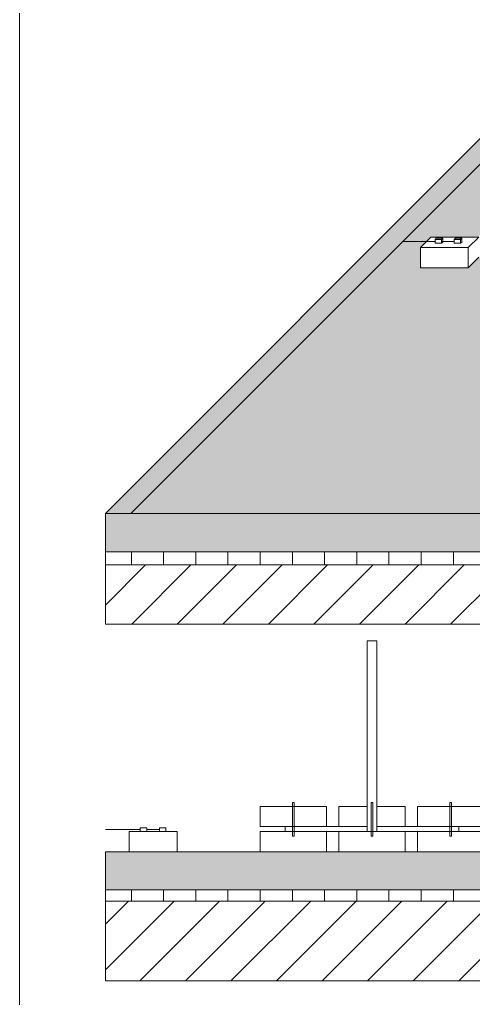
# Model space of a CAD drawing. Extents: x -1132 to 613, y -233 to 616.
# Drawn here: x 202.6 to 244.9, y 0 to 91.1 of the extents above; entities that cross this region are included whole.
import ezdxf
from ezdxf.lldxf.tags import DXFTag

# ---------------------------------------------------------------- set-up
doc = ezdxf.new("R2010")
doc.units = 0
doc.layers.get('0').update_dxf_attribs({"lineweight": 13})
for name, color, linetype, lineweight, true_color in [('Boden 8.OG', 7, 'Continuous', 13, 0xc0c0c0), ('Bodenplatten', 9, 'Continuous', 13, 0x808080), ('EL01_WAN_Blitzschutz_kuenstliche_Leiter', 1, 'Continuous', 13, 0xff0000), ('EL01_WAN_Fangleitungen bestehend Kün', 1, 'Continuous', 13, 0xff0000), ('EL01_WAN_Geometrie', 3, 'Continuous', 13, 0x00ff00), ('Erde Kies Gestein', 9, 'Continuous', 13, 0x808080), ('Isolation Boden 8.OG', 7, 'Continuous', 13, 0x00e500)]:
    doc.layers.add(name, color=color, linetype=linetype, lineweight=lineweight, true_color=true_color)
doc.layers.add('EL01_WAN_Dachleiterstütze', color=7, linetype='Continuous', lineweight=13)
tags = doc.linetypes.add('fein_strichliert', pattern=[4, 1, -2, 1]).pattern_tags.tags
tags[8:9] = [DXFTag(74, 4), DXFTag(75, 0), DXFTag(340, '0'), DXFTag(46, 0.0), DXFTag(50, 0.0), DXFTag(44, 0.0), DXFTag(45, 0.0)]
tags[6:7] = [DXFTag(74, 4), DXFTag(75, 0), DXFTag(340, '0'), DXFTag(46, 0.0), DXFTag(50, 0.0), DXFTag(44, 0.0), DXFTag(45, 0.0)]
tags[4:5] = [DXFTag(74, 4), DXFTag(75, 0), DXFTag(340, '0'), DXFTag(46, 0.0), DXFTag(50, 0.0), DXFTag(44, 0.0), DXFTag(45, 0.0)]

# ---------------------------------------------------------------- blocks, each defined once
blk = doc.blocks.new('Polygon-A0UJ2EAKXE', base_point=(239.925, 68.009))
at = {"color": 0, "linetype": 'ByBlock', "lineweight": -2, "ltscale": 0.13}
for p, q in [((239.925, 68.009), (239.925, 69.885)), ((239.925, 69.885), (244.374, 69.885)), ((244.374, 69.885), (244.374, 68.009)), ((244.374, 68.009), (239.925, 68.009))]:
    blk.add_line(p, q, dxfattribs=at)
blk = doc.blocks.new('Schraffur-A0UJ2EASXE', base_point=(210.577, 34.845))
at = {"color": 0, "lineweight": -2}
for p, q in [((210.577, 36.629), (214.31, 40.362)), ((213.036, 34.845), (218.553, 40.362)), ((217.279, 34.845), (222.795, 40.362)), ((221.521, 34.845), (227.038, 40.362)), ((225.764, 34.845), (231.281, 40.362)), ((230.007, 34.845), (235.523, 40.362)), ((234.249, 34.845), (239.766, 40.362)), ((238.492, 34.845), (244.009, 40.362)), ((242.735, 34.845), (248.251, 40.362))]:
    blk.add_line(p, q, dxfattribs=at)
blk = doc.blocks.new('Polygon-A0UJ2EAYXE', base_point=(210.577, 41.584))
at = {"color": 0, "linetype": 'ByBlock', "lineweight": -2, "ltscale": 0.13}
for p, q in [((210.577, 45.139), (210.577, 41.584)), ((210.577, 45.139), (318.013, 45.139)), ((210.577, 41.584), (318.013, 41.584))]:
    blk.add_line(p, q, dxfattribs=at)
blk = doc.blocks.new('Polygon-A0UJ2EB0XE', base_point=(210.577, 9.087))
at = {"color": 0, "linetype": 'ByBlock', "lineweight": -2, "ltscale": 0.13}
for p, q in [((210.577, 9.087), (210.577, 10.118)), ((210.577, 10.118), (336.159, 10.118)), ((336.159, 9.087), (210.577, 9.087))]:
    blk.add_line(p, q, dxfattribs=at)
blk = doc.blocks.new('Schraffur-A0UJ2EB4XE', base_point=(210.577, 41.584))
at = {"linetype": 'ByBlock', "lineweight": -2, "ltscale": 0.13}
blk.add_hatch(color=0, dxfattribs=at).paths.add_polyline_path([(210.577, 45.139), (318.013, 45.139), (363.865, 90.99), (363.865, 87.436), (318.013, 41.584), (210.577, 41.584)])
blk = doc.blocks.new('Polygon-A0UJ2EBMXE', base_point=(210.577, 34.845))
at = {"color": 0, "linetype": 'ByBlock', "lineweight": -2, "ltscale": 0.13}
for p, q in [((210.577, 40.362), (210.577, 34.845)), ((318.013, 40.362), (210.577, 40.362)), ((210.577, 34.845), (318.013, 34.845))]:
    blk.add_line(p, q, dxfattribs=at)
blk = doc.blocks.new('Schraffur-A0UJ2EBOXE', base_point=(213, 40.362))
at = {"color": 0, "lineweight": -2}
for p, q in [((213, 40.362), (213, 41.584)), ((216, 40.362), (216, 41.584)), ((219, 40.362), (219, 41.584)), ((222, 40.362), (222, 41.584)), ((225, 40.362), (225, 41.584)), ((228, 40.362), (228, 41.584)), ((231, 40.362), (231, 41.584)), ((234, 40.362), (234, 41.584)), ((237, 40.362), (237, 41.584)), ((240, 40.362), (240, 41.584)), ((243, 40.362), (243, 41.584))]:
    blk.add_line(p, q, dxfattribs=at)
blk = doc.blocks.new('Polygon-A0UJ2EBWXE', base_point=(212.802, 13.672))
at = {"color": 0, "linetype": 'ByBlock', "lineweight": -2, "ltscale": 0.13}
for p, q in [((217.251, 15.549), (212.802, 15.549)), ((212.802, 15.549), (212.802, 13.672)), ((217.251, 13.672), (217.251, 15.549)), ((212.802, 13.672), (217.251, 13.672))]:
    blk.add_line(p, q, dxfattribs=at)
blk = doc.blocks.new('Polygon-A0UJ2ECAXE', base_point=(210.577, 10.118))
at = {"color": 0, "linetype": 'ByBlock', "lineweight": -2, "ltscale": 0.13}
for p, q in [((210.577, 10.118), (210.577, 13.672)), ((210.577, 13.672), (336.159, 13.672)), ((336.159, 10.118), (210.577, 10.118))]:
    blk.add_line(p, q, dxfattribs=at)
blk = doc.blocks.new('Polygon-A0UJ2ED4XE', base_point=(235.344, 15.123))
at = {"color": 0, "linetype": 'ByBlock', "lineweight": -2, "ltscale": 0.13}
for p, q in [((235.344, 15.123), (235.344, 18.259)), ((235.344, 18.259), (235.488, 18.259)), ((235.488, 18.259), (235.488, 15.123)), ((235.488, 15.123), (235.344, 15.123))]:
    blk.add_line(p, q, dxfattribs=at)
blk = doc.blocks.new('Polygon-A0UJ2EDEXE', base_point=(234.958, 15.549))
at = {"color": 0, "linetype": 'ByBlock', "lineweight": -2, "ltscale": 0.13}
for p, q in [((234.958, 15.549), (234.958, 33.302)), ((234.958, 33.302), (235.875, 33.302)), ((235.875, 33.302), (235.875, 15.549)), ((235.875, 15.549), (234.958, 15.549))]:
    blk.add_line(p, q, dxfattribs=at)
blk = doc.blocks.new('Polygon-A0UJ2EE8XE', base_point=(235.875, 16.014))
at = {"color": 0, "linetype": 'ByBlock', "lineweight": -2, "ltscale": 0.13}
for p, q in [((235.875, 17.89), (238.502, 17.89)), ((235.875, 16.014), (235.875, 17.89)), ((238.502, 17.89), (238.502, 16.014)), ((238.502, 16.014), (235.875, 16.014))]:
    blk.add_line(p, q, dxfattribs=at)
blk = doc.blocks.new('Polygon-A0UJ2EECXE', base_point=(210.577, 1.661))
at = {"color": 0, "linetype": 'ByBlock', "lineweight": -2, "ltscale": 0.13}
for p, q in [((210.577, 1.661), (210.577, 9.087)), ((210.577, 9.087), (336.159, 9.087)), ((336.159, 1.661), (210.577, 1.661))]:
    blk.add_line(p, q, dxfattribs=at)
blk = doc.blocks.new('Polygon-A0UJ2EEIXE', base_point=(228.014, 15.123))
at = {"color": 0, "linetype": 'ByBlock', "lineweight": -2, "ltscale": 0.13}
for p, q in [((228.014, 15.123), (228.014, 17.89)), ((228.014, 17.89), (228.158, 17.89)), ((228.158, 17.89), (228.158, 15.123)), ((228.014, 15.123), (228.158, 15.123))]:
    blk.add_line(p, q, dxfattribs=at)
blk = doc.blocks.new('Polygon-A0UJ2EEKXE', base_point=(232.331, 16.014))
at = {"color": 0, "linetype": 'ByBlock', "lineweight": -2, "ltscale": 0.13}
for p, q in [((232.331, 17.89), (234.958, 17.89)), ((232.331, 16.014), (232.331, 17.89)), ((234.958, 17.89), (234.958, 16.014)), ((234.958, 16.014), (232.331, 16.014))]:
    blk.add_line(p, q, dxfattribs=at)
blk = doc.blocks.new('Polygon-A0UJ2EEOXE', base_point=(202.58, -124.511))
at = {"color": 0, "linetype": 'ByBlock', "lineweight": -2, "ltscale": 0.13}
blk.add_line((202.58, -124.511), (202.58, 108.035), dxfattribs=at)
blk = doc.blocks.new('Polygon-A0UJ2EEUXE', base_point=(242.675, 15.123))
at = {"color": 0, "linetype": 'ByBlock', "lineweight": -2, "ltscale": 0.13}
for p, q in [((242.675, 15.123), (242.675, 17.89)), ((242.675, 17.89), (242.819, 17.89)), ((242.819, 17.89), (242.819, 15.123)), ((242.675, 15.123), (242.819, 15.123))]:
    blk.add_line(p, q, dxfattribs=at)
blk = doc.blocks.new('Polygon-A0UJ2EFCXE', base_point=(227.328, 15.549))
at = {"color": 0, "linetype": 'ByBlock', "lineweight": -2, "ltscale": 0.13}
for p, q in [((227.328, 16.014), (234.958, 16.014)), ((227.328, 15.549), (227.328, 16.014)), ((234.958, 15.549), (227.328, 15.549)), ((234.958, 15.549), (234.958, 16.014))]:
    blk.add_line(p, q, dxfattribs=at)
blk = doc.blocks.new('Polygon-A0UJ2EFQXE', base_point=(239.661, 13.672))
at = {"color": 0, "linetype": 'ByBlock', "lineweight": -2, "ltscale": 0.13}
for p, q in [((239.661, 13.672), (239.661, 15.549)), ((239.661, 15.549), (245.832, 15.549)), ((245.832, 15.549), (245.832, 13.672)), ((245.832, 13.672), (239.661, 13.672))]:
    blk.add_line(p, q, dxfattribs=at)
blk = doc.blocks.new('Polygon-A0UJ2EG0XE', base_point=(213.833, 15.549))
at = {"color": 0, "linetype": 'ByBlock', "lineweight": -2, "ltscale": 0.13}
for p, q in [((213.833, 15.912), (214.43, 15.912)), ((213.833, 15.549), (213.833, 15.912)), ((214.43, 15.549), (213.833, 15.549)), ((214.43, 15.912), (214.43, 15.549))]:
    blk.add_line(p, q, dxfattribs=at)
blk = doc.blocks.new('Polygon-A0UJ2EG2XE', base_point=(232.331, 13.672))
at = {"color": 0, "linetype": 'ByBlock', "lineweight": -2, "ltscale": 0.13}
for p, q in [((232.331, 13.672), (232.331, 15.549)), ((232.331, 15.549), (238.502, 15.549)), ((238.502, 15.549), (238.502, 13.672)), ((238.502, 13.672), (232.331, 13.672))]:
    blk.add_line(p, q, dxfattribs=at)
blk = doc.blocks.new('Schraffur-A0UJ2EH6XE', base_point=(210.577, 1.661))
at = {"color": 0, "lineweight": -2}
for p, q in [((210.577, 2.688), (216.976, 9.087)), ((210.577, 6.93), (212.734, 9.087)), ((213.793, 1.661), (221.219, 9.087)), ((218.036, 1.661), (225.462, 9.087)), ((222.278, 1.661), (229.704, 9.087)), ((226.521, 1.661), (233.947, 9.087)), ((230.764, 1.661), (238.19, 9.087)), ((235.006, 1.661), (242.432, 9.087)), ((239.249, 1.661), (246.675, 9.087)), ((243.492, 1.661), (250.917, 9.087))]:
    blk.add_line(p, q, dxfattribs=at)
blk = doc.blocks.new('Polygon-A0UJ2EHCXE', base_point=(210.577, 40.362))
at = {"color": 0, "linetype": 'ByBlock', "lineweight": -2, "ltscale": 0.13}
for p, q in [((210.577, 41.584), (210.577, 40.362)), ((318.013, 41.584), (210.577, 41.584)), ((210.577, 40.362), (318.013, 40.362))]:
    blk.add_line(p, q, dxfattribs=at)
blk = doc.blocks.new('Polygon-A0UJ2EHMXE', base_point=(225, 16.014))
at = {"color": 0, "linetype": 'ByBlock', "lineweight": -2, "ltscale": 0.13}
for p, q in [((225, 16.014), (225, 17.89)), ((225, 17.89), (231.171, 17.89)), ((231.171, 17.89), (231.171, 16.014)), ((231.171, 16.014), (225, 16.014))]:
    blk.add_line(p, q, dxfattribs=at)
blk = doc.blocks.new('Polygon-A0UJ2EHWXE', base_point=(228.014, 17.89))
at = {"color": 0, "linetype": 'ByBlock', "lineweight": -2, "ltscale": 0.13}
for p, q in [((228.014, 17.89), (228.014, 18.259)), ((228.158, 18.259), (228.014, 18.259)), ((228.158, 18.259), (228.158, 17.89)), ((228.158, 17.89), (228.014, 17.89))]:
    blk.add_line(p, q, dxfattribs=at)
blk = doc.blocks.new('Polygon-A0UJ2EI2XE', base_point=(225, 13.672))
at = {"color": 0, "linetype": 'ByBlock', "lineweight": -2, "ltscale": 0.13}
for p, q in [((225, 13.672), (225, 15.549)), ((225, 15.549), (231.171, 15.549)), ((231.171, 15.549), (231.171, 13.672)), ((231.171, 13.672), (225, 13.672))]:
    blk.add_line(p, q, dxfattribs=at)
blk = doc.blocks.new('Schraffur-A0UJ2EI4XE', base_point=(210.577, 45.139))
at = {"color": 0, "linetype": 'ByBlock', "lineweight": -2, "ltscale": 0.13}
for points in [[(256.428, 90.99), (239.925, 69.885), (210.577, 45.139)], [(240.908, 70.868), (256.428, 90.99), (239.925, 69.885)], [(245.357, 70.868), (240.908, 70.868), (256.428, 90.99)], [(239.925, 69.885), (210.577, 45.139), (239.925, 68.009)], [(318.013, 45.139), (244.374, 68.009), (245.357, 68.991)], [(318.013, 45.139), (210.577, 45.139), (239.925, 68.009)], [(318.013, 45.139), (239.925, 68.009), (244.374, 68.009)]]:
    blk.add_solid(points, dxfattribs=at)
blk = doc.blocks.new('Schraffur-A0UJ2EIEXE', base_point=(210.577, 10.118))
at = {"color": 0, "linetype": 'ByBlock', "lineweight": -2, "ltscale": 0.13}
blk.add_solid([(336.159, 10.118), (210.577, 10.118), (336.159, 13.672), (210.577, 13.672)], dxfattribs=at)
blk = doc.blocks.new('Schraffur-A0UJ2EIGXE', base_point=(213, 9.087))
at = {"color": 0, "lineweight": -2}
for p, q in [((213, 9.087), (213, 10.118)), ((216, 9.087), (216, 10.118)), ((219, 9.087), (219, 10.118)), ((222, 9.087), (222, 10.118)), ((225, 9.087), (225, 10.118)), ((228, 9.087), (228, 10.118)), ((231, 9.087), (231, 10.118)), ((234, 9.087), (234, 10.118)), ((237, 9.087), (237, 10.118)), ((240, 9.087), (240, 10.118)), ((243, 9.087), (243, 10.118)), ((246, 9.087), (246, 10.118)), ((249, 9.087), (249, 10.118)), ((252, 9.087), (252, 10.118)), ((255, 9.087), (255, 10.118)), ((258, 9.087), (258, 10.118)), ((261, 9.087), (261, 10.118)), ((264, 9.087), (264, 10.118)), ((267, 9.087), (267, 10.118)), ((270, 9.087), (270, 10.118)), ((273, 9.087), (273, 10.118)), ((276, 9.087), (276, 10.118)), ((279, 9.087), (279, 10.118)), ((282, 9.087), (282, 10.118)), ((285, 9.087), (285, 10.118)), ((288, 9.087), (288, 10.118)), ((291, 9.087), (291, 10.118)), ((294, 9.087), (294, 10.118)), ((297, 9.087), (297, 10.118)), ((300, 9.087), (300, 10.118)), ((303, 9.087), (303, 10.118)), ((306, 9.087), (306, 10.118)), ((309, 9.087), (309, 10.118)), ((312, 9.087), (312, 10.118)), ((315, 9.087), (315, 10.118)), ((318, 9.087), (318, 10.118)), ((321, 9.087), (321, 10.118)), ((324, 9.087), (324, 10.118)), ((327, 9.087), (327, 10.118)), ((330, 9.087), (330, 10.118)), ((333, 9.087), (333, 10.118)), ((336, 9.087), (336, 10.118))]:
    blk.add_line(p, q, dxfattribs=at)
blk = doc.blocks.new('Polygon-A0UJ2EJ6XE', base_point=(242.675, 17.89))
at = {"color": 0, "linetype": 'ByBlock', "lineweight": -2, "ltscale": 0.13}
for p, q in [((242.675, 17.89), (242.675, 18.259)), ((242.819, 18.259), (242.675, 18.259)), ((242.819, 18.259), (242.819, 17.89)), ((242.819, 17.89), (242.675, 17.89))]:
    blk.add_line(p, q, dxfattribs=at)
blk = doc.blocks.new('Polygon-A0UJ2EJIXE', base_point=(235.875, 15.549))
at = {"color": 0, "linetype": 'ByBlock', "lineweight": -2, "ltscale": 0.13}
for p, q in [((235.875, 16.014), (243.504, 16.014)), ((235.875, 15.549), (235.875, 16.014)), ((243.504, 15.549), (235.875, 15.549)), ((243.504, 15.549), (243.504, 16.014))]:
    blk.add_line(p, q, dxfattribs=at)
blk = doc.blocks.new('Polygon-A0UJ2EJOXE', base_point=(241.291, 70.286))
at = {"color": 0, "linetype": 'ByBlock', "lineweight": -2, "ltscale": 0.13}
for p, q in [((241.291, 70.65), (241.887, 70.65)), ((241.291, 70.286), (241.291, 70.65)), ((241.887, 70.286), (241.291, 70.286)), ((241.887, 70.65), (241.887, 70.286))]:
    blk.add_line(p, q, dxfattribs=at)
blk = doc.blocks.new('Polygon-A0UJ2EJSXE', base_point=(210.577, 45.139))
at = {"color": 0, "linetype": 'ByBlock', "lineweight": -2, "ltscale": 0.13}
for p, q in [((210.577, 45.139), (256.428, 90.99)), ((318.013, 45.139), (210.577, 45.139))]:
    blk.add_line(p, q, dxfattribs=at)
blk = doc.blocks.new('Polygon-A0UJ2EJWXE', base_point=(243.081, 70.286))
at = {"color": 0, "linetype": 'ByBlock', "lineweight": -2, "ltscale": 0.13}
for p, q in [((243.081, 70.65), (243.677, 70.65)), ((243.081, 70.286), (243.081, 70.65)), ((243.677, 70.286), (243.081, 70.286)), ((243.677, 70.65), (243.677, 70.286))]:
    blk.add_line(p, q, dxfattribs=at)
blk = doc.blocks.new('Polygon-A0UJ2EJYXE', base_point=(239.661, 16.014))
at = {"color": 0, "linetype": 'ByBlock', "lineweight": -2, "ltscale": 0.13}
for p, q in [((239.661, 16.014), (239.661, 17.89)), ((239.661, 17.89), (245.832, 17.89)), ((245.832, 17.89), (245.832, 16.014)), ((245.832, 16.014), (239.661, 16.014))]:
    blk.add_line(p, q, dxfattribs=at)
blk = doc.blocks.new('Polygon-A0UJ2EK4XE', base_point=(215.623, 15.549))
at = {"color": 0, "linetype": 'ByBlock', "lineweight": -2, "ltscale": 0.13}
for p, q in [((215.623, 15.912), (216.219, 15.912)), ((215.623, 15.549), (215.623, 15.912)), ((216.219, 15.549), (215.623, 15.549)), ((216.219, 15.912), (216.219, 15.549))]:
    blk.add_line(p, q, dxfattribs=at)

msp = doc.modelspace()

# ---------------------------------------------------------------- linework, layer by layer
at = {"layer": 'EL01_WAN_Dachleiterstütze', "ltscale": 0.13}
for p, q in [((239.925, 69.885), (240.908, 70.868)), ((245.357, 70.868), (240.908, 70.868)), ((241.291, 70.65), (241.404, 70.763)), ((241.404, 70.763), (242.001, 70.763)), ((241.887, 70.65), (242.001, 70.763)), ((241.887, 70.286), (242.001, 70.4)), ((242.001, 70.763), (242.001, 70.4)), ((243.081, 70.65), (243.194, 70.763)), ((243.194, 70.763), (243.791, 70.763)), ((243.677, 70.65), (243.791, 70.763)), ((243.677, 70.286), (243.791, 70.4)), ((243.791, 70.763), (243.791, 70.4)), ((244.374, 69.885), (245.357, 70.868)), ((244.374, 68.009), (245.357, 68.991))]:
    msp.add_line(p, q, dxfattribs=at)
at = {"layer": 'EL01_WAN_Fangleitungen bestehend Kün', "ltscale": 0.13}
for p, q in [((212.959, 45.139), (258.81, 90.99)), ((241.291, 70.468), (238.288, 70.468)), ((241.952, 70.468), (243.081, 70.468)), ((213.833, 15.731), (210.577, 15.731)), ((215.623, 15.731), (214.43, 15.731))]:
    msp.add_line(p, q, dxfattribs=at)
at = {"layer": 'Erde Kies Gestein', "ltscale": 0.13}
msp.add_line((210.577, 45.139), (210.577, 41.584), dxfattribs=at)

# ---------------------------------------------------------------- block references
at = {"layer": 'Boden 8.OG', "ltscale": 0.13}
for name, p in [('Polygon-A0UJ2EBMXE', (210.577, 34.845)), ('Schraffur-A0UJ2EASXE', (210.577, 34.845)), ('Polygon-A0UJ2EECXE', (210.577, 1.661)), ('Schraffur-A0UJ2EH6XE', (210.577, 1.661))]:
    msp.add_blockref(name, p, dxfattribs=at)
at = {"layer": 'Bodenplatten', "ltscale": 0.13}
for name, p in [('Polygon-A0UJ2EHMXE', (225, 16.014)), ('Polygon-A0UJ2EEKXE', (232.331, 16.014)), ('Polygon-A0UJ2EE8XE', (235.875, 16.014)), ('Polygon-A0UJ2EJYXE', (239.661, 16.014)), ('Polygon-A0UJ2EI2XE', (225, 13.672)), ('Polygon-A0UJ2EG2XE', (232.331, 13.672)), ('Polygon-A0UJ2EFQXE', (239.661, 13.672))]:
    msp.add_blockref(name, p, dxfattribs=at)
at = {"layer": 'EL01_WAN_Blitzschutz_kuenstliche_Leiter', "ltscale": 0.13}
for name, p in [('Polygon-A0UJ2EDEXE', (234.958, 15.549)), ('Polygon-A0UJ2EHWXE', (228.014, 17.89)), ('Polygon-A0UJ2EJ6XE', (242.675, 17.89)), ('Polygon-A0UJ2EFCXE', (227.328, 15.549)), ('Polygon-A0UJ2EJIXE', (235.875, 15.549))]:
    msp.add_blockref(name, p, dxfattribs=at)
at = {"layer": 'EL01_WAN_Blitzschutz_kuenstliche_Leiter', "linetype": 'fein_strichliert', "ltscale": 0.13}
for name, p in [('Polygon-A0UJ2ED4XE', (235.344, 15.123)), ('Polygon-A0UJ2EEIXE', (228.014, 15.123)), ('Polygon-A0UJ2EEUXE', (242.675, 15.123))]:
    msp.add_blockref(name, p, dxfattribs=at)
at = {"layer": 'EL01_WAN_Dachleiterstütze', "ltscale": 0.13}
for name, p in [('Polygon-A0UJ2EJOXE', (241.291, 70.286)), ('Polygon-A0UJ2EJWXE', (243.081, 70.286)), ('Polygon-A0UJ2EAKXE', (239.925, 68.009)), ('Polygon-A0UJ2EBWXE', (212.802, 13.672)), ('Polygon-A0UJ2EG0XE', (213.833, 15.549)), ('Polygon-A0UJ2EK4XE', (215.623, 15.549))]:
    msp.add_blockref(name, p, dxfattribs=at)
at = {"layer": 'EL01_WAN_Geometrie', "ltscale": 0.13}
msp.add_blockref('Polygon-A0UJ2EEOXE', (202.58, -124.511), dxfattribs=at)
at = {"layer": 'Erde Kies Gestein', "ltscale": 0.13}
for name, p in [('Polygon-A0UJ2EAYXE', (210.577, 41.584)), ('Schraffur-A0UJ2EB4XE', (210.577, 41.584)), ('Schraffur-A0UJ2EI4XE', (210.577, 45.139)), ('Polygon-A0UJ2EJSXE', (210.577, 45.139)), ('Polygon-A0UJ2ECAXE', (210.577, 10.118)), ('Schraffur-A0UJ2EIEXE', (210.577, 10.118))]:
    msp.add_blockref(name, p, dxfattribs=at)
at = {"layer": 'Isolation Boden 8.OG', "ltscale": 0.13}
for name, p in [('Polygon-A0UJ2EHCXE', (210.577, 40.362)), ('Schraffur-A0UJ2EBOXE', (213, 40.362)), ('Polygon-A0UJ2EB0XE', (210.577, 9.087)), ('Schraffur-A0UJ2EIGXE', (213, 9.087))]:
    msp.add_blockref(name, p, dxfattribs=at)

doc.saveas('drawing.dxf')
